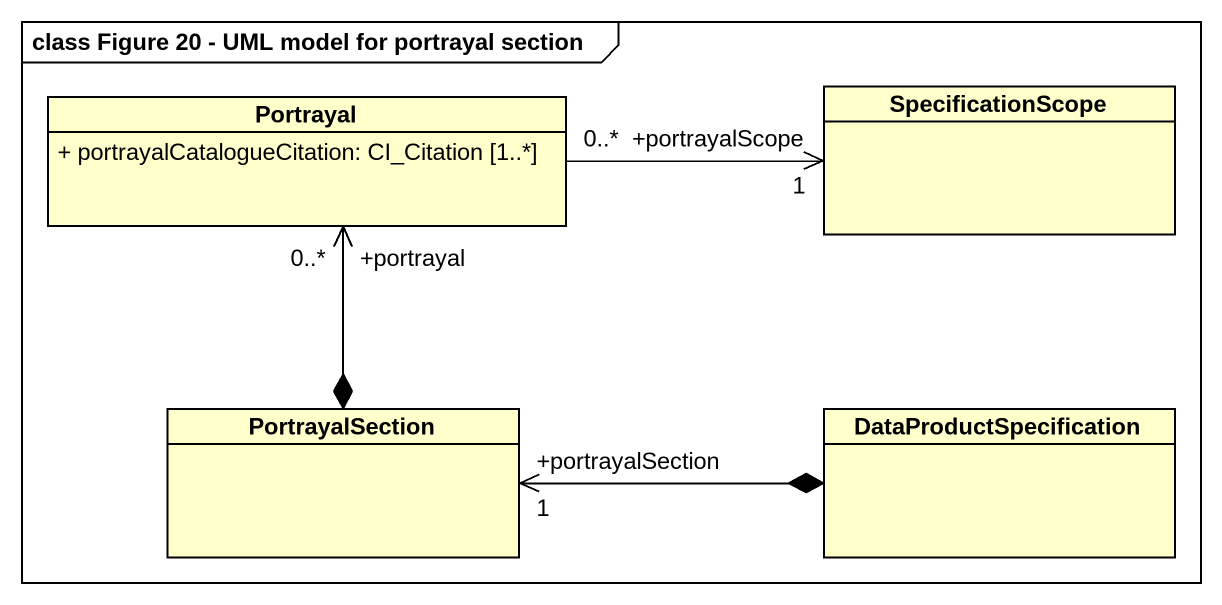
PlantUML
@startuml
mainframe class Figure 20 - UML model for portrayal section
hide circle
hide empty members
skinparam classAttributeIconSize 0
class Portrayal {
  + portrayalCatalogueCitation: CI_Citation [1..*]
}
class SpecificationScope
class PortrayalSection
class DataProductSpecification
Portrayal "0..*" -right-> "+portrayalScope\n1" SpecificationScope
PortrayalSection *-up-> "+portrayal\n0..*" Portrayal
PortrayalSection "+portrayalSection\n1" <-right-* DataProductSpecification
@enduml
